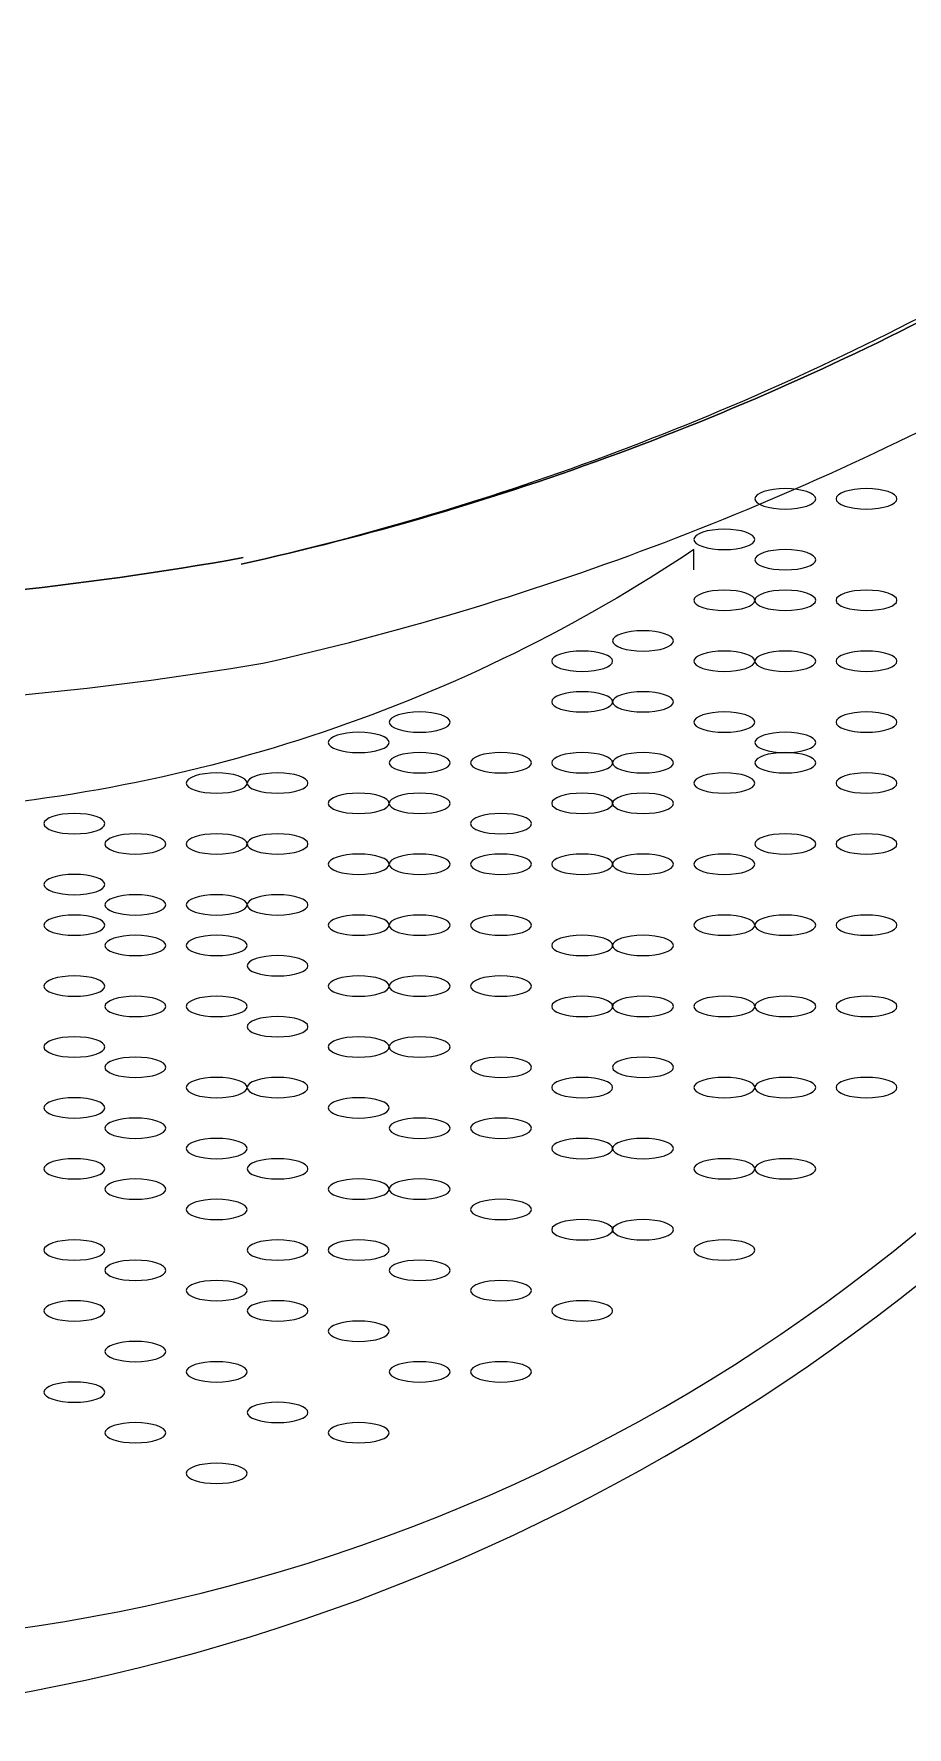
# Model space of a CAD drawing. Header units: metres. Extents: x 81 to 650, y -25 to 177.
# Drawn here: x 176.3086 to 176.4138, y 36.948 to 37.152 of the extents above; entities that cross this region are included whole.
import ezdxf

# ---------------------------------------------------------------- set-up
doc = ezdxf.new("R2010")
doc.units = ezdxf.units.M
doc.layers.add('AMOBLAMIENTO', color=253, linetype='Continuous')
doc.layers.add('PDF2_Geometría', color=7, linetype='Continuous', true_color=0x525252)

# ---------------------------------------------------------------- blocks, each defined once
blk = doc.blocks.new('Silla 1')
at = {"layer": 'PDF2_Geometría', "color": 8, "linetype": 'Continuous', "lineweight": 9}
for points in [[(-645.73618, -3780.68668, 0.069043), (-645.64761, -3780.65389, -0.069043), (-645.73618, -3780.68668, 0.069043), (-645.64782, -3780.65345, 0.230204), (-645.62171, -3780.62093)], [(-645.79547, -3780.70432, 0.037024), (-645.73356, -3780.69862, 0.069043), (-645.64208, -3780.66426, 0.230532), (-645.60965, -3780.62302)], [(-645.68166, -3780.68737), (-645.68166, -3780.68493, -0.133327), (-645.77513, -3780.71643)], [(-646.0006, -3780.73325, 0.253801), (-645.81159, -3780.81624, 0.253801), (-645.62195, -3780.73325)], [(-646.00275, -3780.7366, 0.227858), (-645.80981, -3780.82676, 0.227858), (-645.61736, -3780.7366)]]:
    blk.add_lwpolyline(points, format="xyb", dxfattribs=at)
blk.add_lwpolyline([(-645.79582, -3780.69209, 0.037024), (-645.73592, -3780.6859, -0.037024)], format="xyb", close=True, dxfattribs=at)
for points in [[(-645.67065, -3780.67759), (-645.67268, -3780.67759), (-645.67432, -3780.67814), (-645.67432, -3780.67881)], [(-645.66699, -3780.67881), (-645.66699, -3780.67814), (-645.66863, -3780.67759), (-645.67065, -3780.67759)], [(-645.66087, -3780.67759), (-645.6629, -3780.67759), (-645.66454, -3780.67814), (-645.66454, -3780.67881)], [(-645.6572, -3780.67881), (-645.6572, -3780.67814), (-645.65885, -3780.67759), (-645.66087, -3780.67759)], [(-645.67432, -3780.67881), (-645.67432, -3780.67949), (-645.67268, -3780.68004), (-645.67065, -3780.68004)], [(-645.67065, -3780.68004), (-645.66863, -3780.68004), (-645.66699, -3780.67949), (-645.66699, -3780.67881)], [(-645.66454, -3780.67881), (-645.66454, -3780.67949), (-645.6629, -3780.68004), (-645.66087, -3780.68004)], [(-645.66087, -3780.68004), (-645.65885, -3780.68004), (-645.6572, -3780.67949), (-645.6572, -3780.67881)], [(-645.67799, -3780.68248), (-645.68002, -3780.68248), (-645.68166, -3780.68303), (-645.68166, -3780.6837)], [(-645.67432, -3780.6837), (-645.67432, -3780.68303), (-645.67597, -3780.68248), (-645.67799, -3780.68248)], [(-645.68166, -3780.6837), (-645.68166, -3780.68438), (-645.68002, -3780.68493), (-645.67799, -3780.68493)], [(-645.67799, -3780.68493), (-645.67597, -3780.68493), (-645.67432, -3780.68438), (-645.67432, -3780.6837)], [(-645.67065, -3780.68493), (-645.67268, -3780.68493), (-645.67432, -3780.68547), (-645.67432, -3780.68615)], [(-645.67432, -3780.68615), (-645.67432, -3780.68683), (-645.67268, -3780.68737), (-645.67065, -3780.68737)], [(-645.66699, -3780.68615), (-645.66699, -3780.68547), (-645.66863, -3780.68493), (-645.67065, -3780.68493)], [(-645.67065, -3780.68737), (-645.66863, -3780.68737), (-645.66699, -3780.68683), (-645.66699, -3780.68615)], [(-645.67799, -3780.68982), (-645.68002, -3780.68982), (-645.68166, -3780.69037), (-645.68166, -3780.69104)], [(-645.67432, -3780.69104), (-645.67432, -3780.69037), (-645.67597, -3780.68982), (-645.67799, -3780.68982)], [(-645.67065, -3780.68982), (-645.67268, -3780.68982), (-645.67432, -3780.69037), (-645.67432, -3780.69104)], [(-645.66699, -3780.69104), (-645.66699, -3780.69037), (-645.66863, -3780.68982), (-645.67065, -3780.68982)], [(-645.66087, -3780.68982), (-645.6629, -3780.68982), (-645.66454, -3780.69037), (-645.66454, -3780.69104)], [(-645.6572, -3780.69104), (-645.6572, -3780.69037), (-645.65885, -3780.68982), (-645.66087, -3780.68982)], [(-645.68166, -3780.69104), (-645.68166, -3780.69172), (-645.68002, -3780.69226), (-645.67799, -3780.69226)], [(-645.67799, -3780.69226), (-645.67597, -3780.69226), (-645.67432, -3780.69172), (-645.67432, -3780.69104)], [(-645.67432, -3780.69104), (-645.67432, -3780.69172), (-645.67268, -3780.69226), (-645.67065, -3780.69226)], [(-645.67065, -3780.69226), (-645.66863, -3780.69226), (-645.66699, -3780.69172), (-645.66699, -3780.69104)], [(-645.66454, -3780.69104), (-645.66454, -3780.69172), (-645.6629, -3780.69226), (-645.66087, -3780.69226)], [(-645.66087, -3780.69226), (-645.65885, -3780.69226), (-645.6572, -3780.69172), (-645.6572, -3780.69104)], [(-645.68777, -3780.69471), (-645.6898, -3780.69471), (-645.69144, -3780.69526), (-645.69144, -3780.69593)], [(-645.68411, -3780.69593), (-645.68411, -3780.69526), (-645.68575, -3780.69471), (-645.68777, -3780.69471)], [(-645.69144, -3780.69593), (-645.69144, -3780.69661), (-645.6898, -3780.69716), (-645.68777, -3780.69716)], [(-645.68777, -3780.69716), (-645.68575, -3780.69716), (-645.68411, -3780.69661), (-645.68411, -3780.69593)], [(-645.69511, -3780.69716), (-645.69714, -3780.69716), (-645.69878, -3780.6977), (-645.69878, -3780.69838)], [(-645.69878, -3780.69838), (-645.69878, -3780.69905), (-645.69714, -3780.6996), (-645.69511, -3780.6996)], [(-645.69144, -3780.69838), (-645.69144, -3780.6977), (-645.69308, -3780.69716), (-645.69511, -3780.69716)], [(-645.69511, -3780.6996), (-645.69308, -3780.6996), (-645.69144, -3780.69905), (-645.69144, -3780.69838)], [(-645.67799, -3780.69716), (-645.68002, -3780.69716), (-645.68166, -3780.6977), (-645.68166, -3780.69838)], [(-645.68166, -3780.69838), (-645.68166, -3780.69905), (-645.68002, -3780.6996), (-645.67799, -3780.6996)], [(-645.67432, -3780.69838), (-645.67432, -3780.6977), (-645.67597, -3780.69716), (-645.67799, -3780.69716)], [(-645.67799, -3780.6996), (-645.67597, -3780.6996), (-645.67432, -3780.69905), (-645.67432, -3780.69838)], [(-645.67065, -3780.69716), (-645.67268, -3780.69716), (-645.67432, -3780.6977), (-645.67432, -3780.69838)], [(-645.67432, -3780.69838), (-645.67432, -3780.69905), (-645.67268, -3780.6996), (-645.67065, -3780.6996)], [(-645.66699, -3780.69838), (-645.66699, -3780.6977), (-645.66863, -3780.69716), (-645.67065, -3780.69716)], [(-645.67065, -3780.6996), (-645.66863, -3780.6996), (-645.66699, -3780.69905), (-645.66699, -3780.69838)], [(-645.66087, -3780.69716), (-645.6629, -3780.69716), (-645.66454, -3780.6977), (-645.66454, -3780.69838)], [(-645.66454, -3780.69838), (-645.66454, -3780.69905), (-645.6629, -3780.6996), (-645.66087, -3780.6996)], [(-645.6572, -3780.69838), (-645.6572, -3780.6977), (-645.65885, -3780.69716), (-645.66087, -3780.69716)], [(-645.66087, -3780.6996), (-645.65885, -3780.6996), (-645.6572, -3780.69905), (-645.6572, -3780.69838)], [(-645.69511, -3780.70205), (-645.69714, -3780.70205), (-645.69878, -3780.70259), (-645.69878, -3780.70327)], [(-645.69144, -3780.70327), (-645.69144, -3780.70259), (-645.69308, -3780.70205), (-645.69511, -3780.70205)], [(-645.68777, -3780.70205), (-645.6898, -3780.70205), (-645.69144, -3780.70259), (-645.69144, -3780.70327)], [(-645.68411, -3780.70327), (-645.68411, -3780.70259), (-645.68575, -3780.70205), (-645.68777, -3780.70205)], [(-645.71468, -3780.70449), (-645.7167, -3780.70449), (-645.71834, -3780.70504), (-645.71834, -3780.70571)], [(-645.71101, -3780.70571), (-645.71101, -3780.70504), (-645.71265, -3780.70449), (-645.71468, -3780.70449)], [(-645.69878, -3780.70327), (-645.69878, -3780.70394), (-645.69714, -3780.70449), (-645.69511, -3780.70449)], [(-645.69511, -3780.70449), (-645.69308, -3780.70449), (-645.69144, -3780.70394), (-645.69144, -3780.70327)], [(-645.69144, -3780.70327), (-645.69144, -3780.70394), (-645.6898, -3780.70449), (-645.68777, -3780.70449)], [(-645.68777, -3780.70449), (-645.68575, -3780.70449), (-645.68411, -3780.70394), (-645.68411, -3780.70327)], [(-645.67799, -3780.70449), (-645.68002, -3780.70449), (-645.68166, -3780.70504), (-645.68166, -3780.70571)], [(-645.67432, -3780.70571), (-645.67432, -3780.70504), (-645.67597, -3780.70449), (-645.67799, -3780.70449)], [(-645.66087, -3780.70449), (-645.6629, -3780.70449), (-645.66454, -3780.70504), (-645.66454, -3780.70571)], [(-645.6572, -3780.70571), (-645.6572, -3780.70504), (-645.65885, -3780.70449), (-645.66087, -3780.70449)], [(-645.72201, -3780.70694), (-645.72404, -3780.70694), (-645.72568, -3780.70749), (-645.72568, -3780.70816)], [(-645.71834, -3780.70816), (-645.71834, -3780.70749), (-645.71999, -3780.70694), (-645.72201, -3780.70694)], [(-645.71834, -3780.70571), (-645.71834, -3780.70639), (-645.7167, -3780.70694), (-645.71468, -3780.70694)], [(-645.71468, -3780.70694), (-645.71265, -3780.70694), (-645.71101, -3780.70639), (-645.71101, -3780.70571)], [(-645.68166, -3780.70571), (-645.68166, -3780.70639), (-645.68002, -3780.70694), (-645.67799, -3780.70694)], [(-645.67799, -3780.70694), (-645.67597, -3780.70694), (-645.67432, -3780.70639), (-645.67432, -3780.70571)], [(-645.67065, -3780.70694), (-645.67268, -3780.70694), (-645.67432, -3780.70749), (-645.67432, -3780.70816)], [(-645.66699, -3780.70816), (-645.66699, -3780.70749), (-645.66863, -3780.70694), (-645.67065, -3780.70694)], [(-645.66454, -3780.70571), (-645.66454, -3780.70639), (-645.6629, -3780.70694), (-645.66087, -3780.70694)], [(-645.66087, -3780.70694), (-645.65885, -3780.70694), (-645.6572, -3780.70639), (-645.6572, -3780.70571)], [(-645.72568, -3780.70816), (-645.72568, -3780.70884), (-645.72404, -3780.70938), (-645.72201, -3780.70938)], [(-645.72201, -3780.70938), (-645.71999, -3780.70938), (-645.71834, -3780.70884), (-645.71834, -3780.70816)], [(-645.67432, -3780.70816), (-645.67432, -3780.70884), (-645.67268, -3780.70938), (-645.67065, -3780.70938)], [(-645.67065, -3780.70938), (-645.66863, -3780.70938), (-645.66699, -3780.70884), (-645.66699, -3780.70816)], [(-645.71468, -3780.70938), (-645.7167, -3780.70938), (-645.71834, -3780.70993), (-645.71834, -3780.71061)], [(-645.71834, -3780.71061), (-645.71834, -3780.71128), (-645.7167, -3780.71183), (-645.71468, -3780.71183)], [(-645.71101, -3780.71061), (-645.71101, -3780.70993), (-645.71265, -3780.70938), (-645.71468, -3780.70938)], [(-645.71468, -3780.71183), (-645.71265, -3780.71183), (-645.71101, -3780.71128), (-645.71101, -3780.71061)], [(-645.70489, -3780.70938), (-645.70692, -3780.70938), (-645.70856, -3780.70993), (-645.70856, -3780.71061)], [(-645.70856, -3780.71061), (-645.70856, -3780.71128), (-645.70692, -3780.71183), (-645.70489, -3780.71183)], [(-645.70122, -3780.71061), (-645.70122, -3780.70993), (-645.70287, -3780.70938), (-645.70489, -3780.70938)], [(-645.70489, -3780.71183), (-645.70287, -3780.71183), (-645.70122, -3780.71128), (-645.70122, -3780.71061)], [(-645.69511, -3780.70938), (-645.69714, -3780.70938), (-645.69878, -3780.70993), (-645.69878, -3780.71061)], [(-645.69878, -3780.71061), (-645.69878, -3780.71128), (-645.69714, -3780.71183), (-645.69511, -3780.71183)], [(-645.69144, -3780.71061), (-645.69144, -3780.70993), (-645.69308, -3780.70938), (-645.69511, -3780.70938)], [(-645.69511, -3780.71183), (-645.69308, -3780.71183), (-645.69144, -3780.71128), (-645.69144, -3780.71061)], [(-645.68777, -3780.70938), (-645.6898, -3780.70938), (-645.69144, -3780.70993), (-645.69144, -3780.71061)], [(-645.69144, -3780.71061), (-645.69144, -3780.71128), (-645.6898, -3780.71183), (-645.68777, -3780.71183)], [(-645.68411, -3780.71061), (-645.68411, -3780.70993), (-645.68575, -3780.70938), (-645.68777, -3780.70938)], [(-645.68777, -3780.71183), (-645.68575, -3780.71183), (-645.68411, -3780.71128), (-645.68411, -3780.71061)], [(-645.67065, -3780.70938), (-645.67268, -3780.70938), (-645.67432, -3780.70993), (-645.67432, -3780.71061)], [(-645.67432, -3780.71061), (-645.67432, -3780.71128), (-645.67268, -3780.71183), (-645.67065, -3780.71183)], [(-645.66699, -3780.71061), (-645.66699, -3780.70993), (-645.66863, -3780.70938), (-645.67065, -3780.70938)], [(-645.67065, -3780.71183), (-645.66863, -3780.71183), (-645.66699, -3780.71128), (-645.66699, -3780.71061)], [(-645.73913, -3780.71183), (-645.74116, -3780.71183), (-645.7428, -3780.71238), (-645.7428, -3780.71305)], [(-645.7428, -3780.71305), (-645.7428, -3780.71373), (-645.74116, -3780.71427), (-645.73913, -3780.71427)], [(-645.73546, -3780.71305), (-645.73546, -3780.71238), (-645.73711, -3780.71183), (-645.73913, -3780.71183)], [(-645.73913, -3780.71427), (-645.73711, -3780.71427), (-645.73546, -3780.71373), (-645.73546, -3780.71305)], [(-645.73179, -3780.71183), (-645.73382, -3780.71183), (-645.73546, -3780.71238), (-645.73546, -3780.71305)], [(-645.73546, -3780.71305), (-645.73546, -3780.71373), (-645.73382, -3780.71427), (-645.73179, -3780.71427)], [(-645.72813, -3780.71305), (-645.72813, -3780.71238), (-645.72977, -3780.71183), (-645.73179, -3780.71183)], [(-645.73179, -3780.71427), (-645.72977, -3780.71427), (-645.72813, -3780.71373), (-645.72813, -3780.71305)], [(-645.67799, -3780.71183), (-645.68002, -3780.71183), (-645.68166, -3780.71238), (-645.68166, -3780.71305)], [(-645.68166, -3780.71305), (-645.68166, -3780.71373), (-645.68002, -3780.71427), (-645.67799, -3780.71427)], [(-645.67432, -3780.71305), (-645.67432, -3780.71238), (-645.67597, -3780.71183), (-645.67799, -3780.71183)], [(-645.67799, -3780.71427), (-645.67597, -3780.71427), (-645.67432, -3780.71373), (-645.67432, -3780.71305)], [(-645.66087, -3780.71183), (-645.6629, -3780.71183), (-645.66454, -3780.71238), (-645.66454, -3780.71305)], [(-645.66454, -3780.71305), (-645.66454, -3780.71373), (-645.6629, -3780.71427), (-645.66087, -3780.71427)], [(-645.6572, -3780.71305), (-645.6572, -3780.71238), (-645.65885, -3780.71183), (-645.66087, -3780.71183)], [(-645.66087, -3780.71427), (-645.65885, -3780.71427), (-645.6572, -3780.71373), (-645.6572, -3780.71305)], [(-645.72201, -3780.71427), (-645.72404, -3780.71427), (-645.72568, -3780.71482), (-645.72568, -3780.7155)], [(-645.71834, -3780.7155), (-645.71834, -3780.71482), (-645.71999, -3780.71427), (-645.72201, -3780.71427)], [(-645.71468, -3780.71427), (-645.7167, -3780.71427), (-645.71834, -3780.71482), (-645.71834, -3780.7155)], [(-645.71101, -3780.7155), (-645.71101, -3780.71482), (-645.71265, -3780.71427), (-645.71468, -3780.71427)], [(-645.69511, -3780.71427), (-645.69714, -3780.71427), (-645.69878, -3780.71482), (-645.69878, -3780.7155)], [(-645.69144, -3780.7155), (-645.69144, -3780.71482), (-645.69308, -3780.71427), (-645.69511, -3780.71427)], [(-645.68777, -3780.71427), (-645.6898, -3780.71427), (-645.69144, -3780.71482), (-645.69144, -3780.7155)], [(-645.68411, -3780.7155), (-645.68411, -3780.71482), (-645.68575, -3780.71427), (-645.68777, -3780.71427)], [(-645.75625, -3780.71672), (-645.75828, -3780.71672), (-645.75992, -3780.71727), (-645.75992, -3780.71794)], [(-645.75258, -3780.71794), (-645.75258, -3780.71727), (-645.75422, -3780.71672), (-645.75625, -3780.71672)], [(-645.72568, -3780.7155), (-645.72568, -3780.71617), (-645.72404, -3780.71672), (-645.72201, -3780.71672)], [(-645.72201, -3780.71672), (-645.71999, -3780.71672), (-645.71834, -3780.71617), (-645.71834, -3780.7155)], [(-645.71834, -3780.7155), (-645.71834, -3780.71617), (-645.7167, -3780.71672), (-645.71468, -3780.71672)], [(-645.71468, -3780.71672), (-645.71265, -3780.71672), (-645.71101, -3780.71617), (-645.71101, -3780.7155)], [(-645.70489, -3780.71672), (-645.70692, -3780.71672), (-645.70856, -3780.71727), (-645.70856, -3780.71794)], [(-645.70122, -3780.71794), (-645.70122, -3780.71727), (-645.70287, -3780.71672), (-645.70489, -3780.71672)], [(-645.69878, -3780.7155), (-645.69878, -3780.71617), (-645.69714, -3780.71672), (-645.69511, -3780.71672)], [(-645.69511, -3780.71672), (-645.69308, -3780.71672), (-645.69144, -3780.71617), (-645.69144, -3780.7155)], [(-645.69144, -3780.7155), (-645.69144, -3780.71617), (-645.6898, -3780.71672), (-645.68777, -3780.71672)], [(-645.68777, -3780.71672), (-645.68575, -3780.71672), (-645.68411, -3780.71617), (-645.68411, -3780.7155)], [(-645.75992, -3780.71794), (-645.75992, -3780.71862), (-645.75828, -3780.71917), (-645.75625, -3780.71917)], [(-645.75625, -3780.71917), (-645.75422, -3780.71917), (-645.75258, -3780.71862), (-645.75258, -3780.71794)], [(-645.74891, -3780.71917), (-645.75094, -3780.71917), (-645.75258, -3780.71971), (-645.75258, -3780.72039)], [(-645.74525, -3780.72039), (-645.74525, -3780.71971), (-645.74689, -3780.71917), (-645.74891, -3780.71917)], [(-645.73913, -3780.71917), (-645.74116, -3780.71917), (-645.7428, -3780.71971), (-645.7428, -3780.72039)], [(-645.73546, -3780.72039), (-645.73546, -3780.71971), (-645.73711, -3780.71917), (-645.73913, -3780.71917)], [(-645.73179, -3780.71917), (-645.73382, -3780.71917), (-645.73546, -3780.71971), (-645.73546, -3780.72039)], [(-645.72813, -3780.72039), (-645.72813, -3780.71971), (-645.72977, -3780.71917), (-645.73179, -3780.71917)], [(-645.70856, -3780.71794), (-645.70856, -3780.71862), (-645.70692, -3780.71917), (-645.70489, -3780.71917)], [(-645.70489, -3780.71917), (-645.70287, -3780.71917), (-645.70122, -3780.71862), (-645.70122, -3780.71794)], [(-645.67065, -3780.71917), (-645.67268, -3780.71917), (-645.67432, -3780.71971), (-645.67432, -3780.72039)], [(-645.66699, -3780.72039), (-645.66699, -3780.71971), (-645.66863, -3780.71917), (-645.67065, -3780.71917)], [(-645.66087, -3780.71917), (-645.6629, -3780.71917), (-645.66454, -3780.71971), (-645.66454, -3780.72039)], [(-645.6572, -3780.72039), (-645.6572, -3780.71971), (-645.65885, -3780.71917), (-645.66087, -3780.71917)], [(-645.75258, -3780.72039), (-645.75258, -3780.72106), (-645.75094, -3780.72161), (-645.74891, -3780.72161)], [(-645.74891, -3780.72161), (-645.74689, -3780.72161), (-645.74525, -3780.72106), (-645.74525, -3780.72039)], [(-645.7428, -3780.72039), (-645.7428, -3780.72106), (-645.74116, -3780.72161), (-645.73913, -3780.72161)], [(-645.73913, -3780.72161), (-645.73711, -3780.72161), (-645.73546, -3780.72106), (-645.73546, -3780.72039)], [(-645.73546, -3780.72039), (-645.73546, -3780.72106), (-645.73382, -3780.72161), (-645.73179, -3780.72161)], [(-645.73179, -3780.72161), (-645.72977, -3780.72161), (-645.72813, -3780.72106), (-645.72813, -3780.72039)], [(-645.67432, -3780.72039), (-645.67432, -3780.72106), (-645.67268, -3780.72161), (-645.67065, -3780.72161)], [(-645.67065, -3780.72161), (-645.66863, -3780.72161), (-645.66699, -3780.72106), (-645.66699, -3780.72039)], [(-645.66454, -3780.72039), (-645.66454, -3780.72106), (-645.6629, -3780.72161), (-645.66087, -3780.72161)], [(-645.66087, -3780.72161), (-645.65885, -3780.72161), (-645.6572, -3780.72106), (-645.6572, -3780.72039)], [(-645.72201, -3780.72161), (-645.72404, -3780.72161), (-645.72568, -3780.72216), (-645.72568, -3780.72283)], [(-645.72568, -3780.72283), (-645.72568, -3780.72351), (-645.72404, -3780.72406), (-645.72201, -3780.72406)], [(-645.71834, -3780.72283), (-645.71834, -3780.72216), (-645.71999, -3780.72161), (-645.72201, -3780.72161)], [(-645.72201, -3780.72406), (-645.71999, -3780.72406), (-645.71834, -3780.72351), (-645.71834, -3780.72283)], [(-645.71468, -3780.72161), (-645.7167, -3780.72161), (-645.71834, -3780.72216), (-645.71834, -3780.72283)], [(-645.71834, -3780.72283), (-645.71834, -3780.72351), (-645.7167, -3780.72406), (-645.71468, -3780.72406)], [(-645.71101, -3780.72283), (-645.71101, -3780.72216), (-645.71265, -3780.72161), (-645.71468, -3780.72161)], [(-645.71468, -3780.72406), (-645.71265, -3780.72406), (-645.71101, -3780.72351), (-645.71101, -3780.72283)], [(-645.70489, -3780.72161), (-645.70692, -3780.72161), (-645.70856, -3780.72216), (-645.70856, -3780.72283)], [(-645.70856, -3780.72283), (-645.70856, -3780.72351), (-645.70692, -3780.72406), (-645.70489, -3780.72406)], [(-645.70122, -3780.72283), (-645.70122, -3780.72216), (-645.70287, -3780.72161), (-645.70489, -3780.72161)], [(-645.70489, -3780.72406), (-645.70287, -3780.72406), (-645.70122, -3780.72351), (-645.70122, -3780.72283)], [(-645.69511, -3780.72161), (-645.69714, -3780.72161), (-645.69878, -3780.72216), (-645.69878, -3780.72283)], [(-645.69878, -3780.72283), (-645.69878, -3780.72351), (-645.69714, -3780.72406), (-645.69511, -3780.72406)], [(-645.69144, -3780.72283), (-645.69144, -3780.72216), (-645.69308, -3780.72161), (-645.69511, -3780.72161)], [(-645.69511, -3780.72406), (-645.69308, -3780.72406), (-645.69144, -3780.72351), (-645.69144, -3780.72283)], [(-645.68777, -3780.72161), (-645.6898, -3780.72161), (-645.69144, -3780.72216), (-645.69144, -3780.72283)], [(-645.69144, -3780.72283), (-645.69144, -3780.72351), (-645.6898, -3780.72406), (-645.68777, -3780.72406)], [(-645.68411, -3780.72283), (-645.68411, -3780.72216), (-645.68575, -3780.72161), (-645.68777, -3780.72161)], [(-645.68777, -3780.72406), (-645.68575, -3780.72406), (-645.68411, -3780.72351), (-645.68411, -3780.72283)], [(-645.67799, -3780.72161), (-645.68002, -3780.72161), (-645.68166, -3780.72216), (-645.68166, -3780.72283)], [(-645.68166, -3780.72283), (-645.68166, -3780.72351), (-645.68002, -3780.72406), (-645.67799, -3780.72406)], [(-645.67432, -3780.72283), (-645.67432, -3780.72216), (-645.67597, -3780.72161), (-645.67799, -3780.72161)], [(-645.67799, -3780.72406), (-645.67597, -3780.72406), (-645.67432, -3780.72351), (-645.67432, -3780.72283)], [(-645.75625, -3780.72406), (-645.75828, -3780.72406), (-645.75992, -3780.7246), (-645.75992, -3780.72528)], [(-645.75992, -3780.72528), (-645.75992, -3780.72595), (-645.75828, -3780.7265), (-645.75625, -3780.7265)], [(-645.75258, -3780.72528), (-645.75258, -3780.7246), (-645.75422, -3780.72406), (-645.75625, -3780.72406)], [(-645.75625, -3780.7265), (-645.75422, -3780.7265), (-645.75258, -3780.72595), (-645.75258, -3780.72528)], [(-645.74891, -3780.7265), (-645.75094, -3780.7265), (-645.75258, -3780.72705), (-645.75258, -3780.72773)], [(-645.74525, -3780.72773), (-645.74525, -3780.72705), (-645.74689, -3780.7265), (-645.74891, -3780.7265)], [(-645.73913, -3780.7265), (-645.74116, -3780.7265), (-645.7428, -3780.72705), (-645.7428, -3780.72773)], [(-645.73546, -3780.72773), (-645.73546, -3780.72705), (-645.73711, -3780.7265), (-645.73913, -3780.7265)], [(-645.73179, -3780.7265), (-645.73382, -3780.7265), (-645.73546, -3780.72705), (-645.73546, -3780.72773)], [(-645.72813, -3780.72773), (-645.72813, -3780.72705), (-645.72977, -3780.7265), (-645.73179, -3780.7265)], [(-645.75625, -3780.72895), (-645.75828, -3780.72895), (-645.75992, -3780.7295), (-645.75992, -3780.73017)], [(-645.75258, -3780.73017), (-645.75258, -3780.7295), (-645.75422, -3780.72895), (-645.75625, -3780.72895)], [(-645.75258, -3780.72773), (-645.75258, -3780.7284), (-645.75094, -3780.72895), (-645.74891, -3780.72895)], [(-645.74891, -3780.72895), (-645.74689, -3780.72895), (-645.74525, -3780.7284), (-645.74525, -3780.72773)], [(-645.7428, -3780.72773), (-645.7428, -3780.7284), (-645.74116, -3780.72895), (-645.73913, -3780.72895)], [(-645.73913, -3780.72895), (-645.73711, -3780.72895), (-645.73546, -3780.7284), (-645.73546, -3780.72773)], [(-645.73546, -3780.72773), (-645.73546, -3780.7284), (-645.73382, -3780.72895), (-645.73179, -3780.72895)], [(-645.73179, -3780.72895), (-645.72977, -3780.72895), (-645.72813, -3780.7284), (-645.72813, -3780.72773)], [(-645.72201, -3780.72895), (-645.72404, -3780.72895), (-645.72568, -3780.7295), (-645.72568, -3780.73017)], [(-645.71834, -3780.73017), (-645.71834, -3780.7295), (-645.71999, -3780.72895), (-645.72201, -3780.72895)], [(-645.71468, -3780.72895), (-645.7167, -3780.72895), (-645.71834, -3780.7295), (-645.71834, -3780.73017)], [(-645.71101, -3780.73017), (-645.71101, -3780.7295), (-645.71265, -3780.72895), (-645.71468, -3780.72895)], [(-645.70489, -3780.72895), (-645.70692, -3780.72895), (-645.70856, -3780.7295), (-645.70856, -3780.73017)], [(-645.70122, -3780.73017), (-645.70122, -3780.7295), (-645.70287, -3780.72895), (-645.70489, -3780.72895)], [(-645.67799, -3780.72895), (-645.68002, -3780.72895), (-645.68166, -3780.7295), (-645.68166, -3780.73017)], [(-645.67432, -3780.73017), (-645.67432, -3780.7295), (-645.67597, -3780.72895), (-645.67799, -3780.72895)], [(-645.67065, -3780.72895), (-645.67268, -3780.72895), (-645.67432, -3780.7295), (-645.67432, -3780.73017)], [(-645.66699, -3780.73017), (-645.66699, -3780.7295), (-645.66863, -3780.72895), (-645.67065, -3780.72895)], [(-645.66087, -3780.72895), (-645.6629, -3780.72895), (-645.66454, -3780.7295), (-645.66454, -3780.73017)], [(-645.6572, -3780.73017), (-645.6572, -3780.7295), (-645.65885, -3780.72895), (-645.66087, -3780.72895)], [(-645.75992, -3780.73017), (-645.75992, -3780.73085), (-645.75828, -3780.73139), (-645.75625, -3780.73139)], [(-645.75625, -3780.73139), (-645.75422, -3780.73139), (-645.75258, -3780.73085), (-645.75258, -3780.73017)], [(-645.74891, -3780.73139), (-645.75094, -3780.73139), (-645.75258, -3780.73194), (-645.75258, -3780.73262)], [(-645.74525, -3780.73262), (-645.74525, -3780.73194), (-645.74689, -3780.73139), (-645.74891, -3780.73139)], [(-645.73913, -3780.73139), (-645.74116, -3780.73139), (-645.7428, -3780.73194), (-645.7428, -3780.73262)], [(-645.73546, -3780.73262), (-645.73546, -3780.73194), (-645.73711, -3780.73139), (-645.73913, -3780.73139)], [(-645.72568, -3780.73017), (-645.72568, -3780.73085), (-645.72404, -3780.73139), (-645.72201, -3780.73139)], [(-645.72201, -3780.73139), (-645.71999, -3780.73139), (-645.71834, -3780.73085), (-645.71834, -3780.73017)], [(-645.71834, -3780.73017), (-645.71834, -3780.73085), (-645.7167, -3780.73139), (-645.71468, -3780.73139)], [(-645.71468, -3780.73139), (-645.71265, -3780.73139), (-645.71101, -3780.73085), (-645.71101, -3780.73017)], [(-645.70856, -3780.73017), (-645.70856, -3780.73085), (-645.70692, -3780.73139), (-645.70489, -3780.73139)], [(-645.70489, -3780.73139), (-645.70287, -3780.73139), (-645.70122, -3780.73085), (-645.70122, -3780.73017)], [(-645.69511, -3780.73139), (-645.69714, -3780.73139), (-645.69878, -3780.73194), (-645.69878, -3780.73262)], [(-645.69144, -3780.73262), (-645.69144, -3780.73194), (-645.69308, -3780.73139), (-645.69511, -3780.73139)], [(-645.68777, -3780.73139), (-645.6898, -3780.73139), (-645.69144, -3780.73194), (-645.69144, -3780.73262)], [(-645.68411, -3780.73262), (-645.68411, -3780.73194), (-645.68575, -3780.73139), (-645.68777, -3780.73139)], [(-645.68166, -3780.73017), (-645.68166, -3780.73085), (-645.68002, -3780.73139), (-645.67799, -3780.73139)], [(-645.67799, -3780.73139), (-645.67597, -3780.73139), (-645.67432, -3780.73085), (-645.67432, -3780.73017)], [(-645.67432, -3780.73017), (-645.67432, -3780.73085), (-645.67268, -3780.73139), (-645.67065, -3780.73139)], [(-645.67065, -3780.73139), (-645.66863, -3780.73139), (-645.66699, -3780.73085), (-645.66699, -3780.73017)], [(-645.66454, -3780.73017), (-645.66454, -3780.73085), (-645.6629, -3780.73139), (-645.66087, -3780.73139)], [(-645.66087, -3780.73139), (-645.65885, -3780.73139), (-645.6572, -3780.73085), (-645.6572, -3780.73017)], [(-645.75258, -3780.73262), (-645.75258, -3780.73329), (-645.75094, -3780.73384), (-645.74891, -3780.73384)], [(-645.74891, -3780.73384), (-645.74689, -3780.73384), (-645.74525, -3780.73329), (-645.74525, -3780.73262)], [(-645.7428, -3780.73262), (-645.7428, -3780.73329), (-645.74116, -3780.73384), (-645.73913, -3780.73384)], [(-645.73913, -3780.73384), (-645.73711, -3780.73384), (-645.73546, -3780.73329), (-645.73546, -3780.73262)], [(-645.69878, -3780.73262), (-645.69878, -3780.73329), (-645.69714, -3780.73384), (-645.69511, -3780.73384)], [(-645.69511, -3780.73384), (-645.69308, -3780.73384), (-645.69144, -3780.73329), (-645.69144, -3780.73262)], [(-645.69144, -3780.73262), (-645.69144, -3780.73329), (-645.6898, -3780.73384), (-645.68777, -3780.73384)], [(-645.68777, -3780.73384), (-645.68575, -3780.73384), (-645.68411, -3780.73329), (-645.68411, -3780.73262)], [(-645.73179, -3780.73384), (-645.73382, -3780.73384), (-645.73546, -3780.73439), (-645.73546, -3780.73506)], [(-645.73546, -3780.73506), (-645.73546, -3780.73574), (-645.73382, -3780.73628), (-645.73179, -3780.73628)], [(-645.72813, -3780.73506), (-645.72813, -3780.73439), (-645.72977, -3780.73384), (-645.73179, -3780.73384)], [(-645.73179, -3780.73628), (-645.72977, -3780.73628), (-645.72813, -3780.73574), (-645.72813, -3780.73506)], [(-645.75625, -3780.73628), (-645.75828, -3780.73628), (-645.75992, -3780.73683), (-645.75992, -3780.73751)], [(-645.75992, -3780.73751), (-645.75992, -3780.73818), (-645.75828, -3780.73873), (-645.75625, -3780.73873)], [(-645.75258, -3780.73751), (-645.75258, -3780.73683), (-645.75422, -3780.73628), (-645.75625, -3780.73628)], [(-645.75625, -3780.73873), (-645.75422, -3780.73873), (-645.75258, -3780.73818), (-645.75258, -3780.73751)], [(-645.72201, -3780.73628), (-645.72404, -3780.73628), (-645.72568, -3780.73683), (-645.72568, -3780.73751)], [(-645.72568, -3780.73751), (-645.72568, -3780.73818), (-645.72404, -3780.73873), (-645.72201, -3780.73873)], [(-645.71834, -3780.73751), (-645.71834, -3780.73683), (-645.71999, -3780.73628), (-645.72201, -3780.73628)], [(-645.72201, -3780.73873), (-645.71999, -3780.73873), (-645.71834, -3780.73818), (-645.71834, -3780.73751)], [(-645.71468, -3780.73628), (-645.7167, -3780.73628), (-645.71834, -3780.73683), (-645.71834, -3780.73751)], [(-645.71834, -3780.73751), (-645.71834, -3780.73818), (-645.7167, -3780.73873), (-645.71468, -3780.73873)], [(-645.71101, -3780.73751), (-645.71101, -3780.73683), (-645.71265, -3780.73628), (-645.71468, -3780.73628)], [(-645.71468, -3780.73873), (-645.71265, -3780.73873), (-645.71101, -3780.73818), (-645.71101, -3780.73751)], [(-645.70489, -3780.73628), (-645.70692, -3780.73628), (-645.70856, -3780.73683), (-645.70856, -3780.73751)], [(-645.70856, -3780.73751), (-645.70856, -3780.73818), (-645.70692, -3780.73873), (-645.70489, -3780.73873)], [(-645.70122, -3780.73751), (-645.70122, -3780.73683), (-645.70287, -3780.73628), (-645.70489, -3780.73628)], [(-645.70489, -3780.73873), (-645.70287, -3780.73873), (-645.70122, -3780.73818), (-645.70122, -3780.73751)], [(-645.74891, -3780.73873), (-645.75094, -3780.73873), (-645.75258, -3780.73928), (-645.75258, -3780.73995)], [(-645.74525, -3780.73995), (-645.74525, -3780.73928), (-645.74689, -3780.73873), (-645.74891, -3780.73873)], [(-645.73913, -3780.73873), (-645.74116, -3780.73873), (-645.7428, -3780.73928), (-645.7428, -3780.73995)], [(-645.73546, -3780.73995), (-645.73546, -3780.73928), (-645.73711, -3780.73873), (-645.73913, -3780.73873)], [(-645.69511, -3780.73873), (-645.69714, -3780.73873), (-645.69878, -3780.73928), (-645.69878, -3780.73995)], [(-645.69144, -3780.73995), (-645.69144, -3780.73928), (-645.69308, -3780.73873), (-645.69511, -3780.73873)], [(-645.68777, -3780.73873), (-645.6898, -3780.73873), (-645.69144, -3780.73928), (-645.69144, -3780.73995)], [(-645.68411, -3780.73995), (-645.68411, -3780.73928), (-645.68575, -3780.73873), (-645.68777, -3780.73873)], [(-645.67799, -3780.73873), (-645.68002, -3780.73873), (-645.68166, -3780.73928), (-645.68166, -3780.73995)], [(-645.67432, -3780.73995), (-645.67432, -3780.73928), (-645.67597, -3780.73873), (-645.67799, -3780.73873)], [(-645.67065, -3780.73873), (-645.67268, -3780.73873), (-645.67432, -3780.73928), (-645.67432, -3780.73995)], [(-645.66699, -3780.73995), (-645.66699, -3780.73928), (-645.66863, -3780.73873), (-645.67065, -3780.73873)], [(-645.66087, -3780.73873), (-645.6629, -3780.73873), (-645.66454, -3780.73928), (-645.66454, -3780.73995)], [(-645.6572, -3780.73995), (-645.6572, -3780.73928), (-645.65885, -3780.73873), (-645.66087, -3780.73873)], [(-645.75258, -3780.73995), (-645.75258, -3780.74063), (-645.75094, -3780.74118), (-645.74891, -3780.74118)], [(-645.74891, -3780.74118), (-645.74689, -3780.74118), (-645.74525, -3780.74063), (-645.74525, -3780.73995)], [(-645.7428, -3780.73995), (-645.7428, -3780.74063), (-645.74116, -3780.74118), (-645.73913, -3780.74118)], [(-645.73913, -3780.74118), (-645.73711, -3780.74118), (-645.73546, -3780.74063), (-645.73546, -3780.73995)], [(-645.73179, -3780.74118), (-645.73382, -3780.74118), (-645.73546, -3780.74172), (-645.73546, -3780.7424)], [(-645.72813, -3780.7424), (-645.72813, -3780.74172), (-645.72977, -3780.74118), (-645.73179, -3780.74118)], [(-645.69878, -3780.73995), (-645.69878, -3780.74063), (-645.69714, -3780.74118), (-645.69511, -3780.74118)], [(-645.69511, -3780.74118), (-645.69308, -3780.74118), (-645.69144, -3780.74063), (-645.69144, -3780.73995)], [(-645.69144, -3780.73995), (-645.69144, -3780.74063), (-645.6898, -3780.74118), (-645.68777, -3780.74118)], [(-645.68777, -3780.74118), (-645.68575, -3780.74118), (-645.68411, -3780.74063), (-645.68411, -3780.73995)], [(-645.68166, -3780.73995), (-645.68166, -3780.74063), (-645.68002, -3780.74118), (-645.67799, -3780.74118)], [(-645.67799, -3780.74118), (-645.67597, -3780.74118), (-645.67432, -3780.74063), (-645.67432, -3780.73995)], [(-645.67432, -3780.73995), (-645.67432, -3780.74063), (-645.67268, -3780.74118), (-645.67065, -3780.74118)], [(-645.67065, -3780.74118), (-645.66863, -3780.74118), (-645.66699, -3780.74063), (-645.66699, -3780.73995)], [(-645.66454, -3780.73995), (-645.66454, -3780.74063), (-645.6629, -3780.74118), (-645.66087, -3780.74118)], [(-645.66087, -3780.74118), (-645.65885, -3780.74118), (-645.6572, -3780.74063), (-645.6572, -3780.73995)], [(-645.75625, -3780.74362), (-645.75828, -3780.74362), (-645.75992, -3780.74417), (-645.75992, -3780.74484)], [(-645.75258, -3780.74484), (-645.75258, -3780.74417), (-645.75422, -3780.74362), (-645.75625, -3780.74362)], [(-645.73546, -3780.7424), (-645.73546, -3780.74307), (-645.73382, -3780.74362), (-645.73179, -3780.74362)], [(-645.73179, -3780.74362), (-645.72977, -3780.74362), (-645.72813, -3780.74307), (-645.72813, -3780.7424)], [(-645.72201, -3780.74362), (-645.72404, -3780.74362), (-645.72568, -3780.74417), (-645.72568, -3780.74484)], [(-645.71834, -3780.74484), (-645.71834, -3780.74417), (-645.71999, -3780.74362), (-645.72201, -3780.74362)], [(-645.71468, -3780.74362), (-645.7167, -3780.74362), (-645.71834, -3780.74417), (-645.71834, -3780.74484)], [(-645.71101, -3780.74484), (-645.71101, -3780.74417), (-645.71265, -3780.74362), (-645.71468, -3780.74362)], [(-645.75992, -3780.74484), (-645.75992, -3780.74552), (-645.75828, -3780.74607), (-645.75625, -3780.74607)], [(-645.75625, -3780.74607), (-645.75422, -3780.74607), (-645.75258, -3780.74552), (-645.75258, -3780.74484)], [(-645.72568, -3780.74484), (-645.72568, -3780.74552), (-645.72404, -3780.74607), (-645.72201, -3780.74607)], [(-645.72201, -3780.74607), (-645.71999, -3780.74607), (-645.71834, -3780.74552), (-645.71834, -3780.74484)], [(-645.71834, -3780.74484), (-645.71834, -3780.74552), (-645.7167, -3780.74607), (-645.71468, -3780.74607)], [(-645.71468, -3780.74607), (-645.71265, -3780.74607), (-645.71101, -3780.74552), (-645.71101, -3780.74484)], [(-645.74891, -3780.74607), (-645.75094, -3780.74607), (-645.75258, -3780.74661), (-645.75258, -3780.74729)], [(-645.75258, -3780.74729), (-645.75258, -3780.74797), (-645.75094, -3780.74851), (-645.74891, -3780.74851)], [(-645.74525, -3780.74729), (-645.74525, -3780.74661), (-645.74689, -3780.74607), (-645.74891, -3780.74607)], [(-645.74891, -3780.74851), (-645.74689, -3780.74851), (-645.74525, -3780.74797), (-645.74525, -3780.74729)], [(-645.70489, -3780.74607), (-645.70692, -3780.74607), (-645.70856, -3780.74661), (-645.70856, -3780.74729)], [(-645.70856, -3780.74729), (-645.70856, -3780.74797), (-645.70692, -3780.74851), (-645.70489, -3780.74851)], [(-645.70122, -3780.74729), (-645.70122, -3780.74661), (-645.70287, -3780.74607), (-645.70489, -3780.74607)], [(-645.70489, -3780.74851), (-645.70287, -3780.74851), (-645.70122, -3780.74797), (-645.70122, -3780.74729)], [(-645.68777, -3780.74607), (-645.6898, -3780.74607), (-645.69144, -3780.74661), (-645.69144, -3780.74729)], [(-645.69144, -3780.74729), (-645.69144, -3780.74797), (-645.6898, -3780.74851), (-645.68777, -3780.74851)], [(-645.68411, -3780.74729), (-645.68411, -3780.74661), (-645.68575, -3780.74607), (-645.68777, -3780.74607)], [(-645.68777, -3780.74851), (-645.68575, -3780.74851), (-645.68411, -3780.74797), (-645.68411, -3780.74729)], [(-645.73913, -3780.74851), (-645.74116, -3780.74851), (-645.7428, -3780.74906), (-645.7428, -3780.74974)], [(-645.7428, -3780.74974), (-645.7428, -3780.75041), (-645.74116, -3780.75096), (-645.73913, -3780.75096)], [(-645.73546, -3780.74974), (-645.73546, -3780.74906), (-645.73711, -3780.74851), (-645.73913, -3780.74851)], [(-645.73913, -3780.75096), (-645.73711, -3780.75096), (-645.73546, -3780.75041), (-645.73546, -3780.74974)], [(-645.73179, -3780.74851), (-645.73382, -3780.74851), (-645.73546, -3780.74906), (-645.73546, -3780.74974)], [(-645.73546, -3780.74974), (-645.73546, -3780.75041), (-645.73382, -3780.75096), (-645.73179, -3780.75096)], [(-645.72813, -3780.74974), (-645.72813, -3780.74906), (-645.72977, -3780.74851), (-645.73179, -3780.74851)], [(-645.73179, -3780.75096), (-645.72977, -3780.75096), (-645.72813, -3780.75041), (-645.72813, -3780.74974)], [(-645.69511, -3780.74851), (-645.69714, -3780.74851), (-645.69878, -3780.74906), (-645.69878, -3780.74974)], [(-645.69878, -3780.74974), (-645.69878, -3780.75041), (-645.69714, -3780.75096), (-645.69511, -3780.75096)], [(-645.69144, -3780.74974), (-645.69144, -3780.74906), (-645.69308, -3780.74851), (-645.69511, -3780.74851)], [(-645.69511, -3780.75096), (-645.69308, -3780.75096), (-645.69144, -3780.75041), (-645.69144, -3780.74974)], [(-645.67799, -3780.74851), (-645.68002, -3780.74851), (-645.68166, -3780.74906), (-645.68166, -3780.74974)], [(-645.68166, -3780.74974), (-645.68166, -3780.75041), (-645.68002, -3780.75096), (-645.67799, -3780.75096)], [(-645.67432, -3780.74974), (-645.67432, -3780.74906), (-645.67597, -3780.74851), (-645.67799, -3780.74851)], [(-645.67799, -3780.75096), (-645.67597, -3780.75096), (-645.67432, -3780.75041), (-645.67432, -3780.74974)], [(-645.67065, -3780.74851), (-645.67268, -3780.74851), (-645.67432, -3780.74906), (-645.67432, -3780.74974)], [(-645.67432, -3780.74974), (-645.67432, -3780.75041), (-645.67268, -3780.75096), (-645.67065, -3780.75096)], [(-645.66699, -3780.74974), (-645.66699, -3780.74906), (-645.66863, -3780.74851), (-645.67065, -3780.74851)], [(-645.67065, -3780.75096), (-645.66863, -3780.75096), (-645.66699, -3780.75041), (-645.66699, -3780.74974)], [(-645.66087, -3780.74851), (-645.6629, -3780.74851), (-645.66454, -3780.74906), (-645.66454, -3780.74974)], [(-645.66454, -3780.74974), (-645.66454, -3780.75041), (-645.6629, -3780.75096), (-645.66087, -3780.75096)], [(-645.6572, -3780.74974), (-645.6572, -3780.74906), (-645.65885, -3780.74851), (-645.66087, -3780.74851)], [(-645.66087, -3780.75096), (-645.65885, -3780.75096), (-645.6572, -3780.75041), (-645.6572, -3780.74974)], [(-645.75625, -3780.75096), (-645.75828, -3780.75096), (-645.75992, -3780.75151), (-645.75992, -3780.75218)], [(-645.75258, -3780.75218), (-645.75258, -3780.75151), (-645.75422, -3780.75096), (-645.75625, -3780.75096)], [(-645.72201, -3780.75096), (-645.72404, -3780.75096), (-645.72568, -3780.75151), (-645.72568, -3780.75218)], [(-645.71834, -3780.75218), (-645.71834, -3780.75151), (-645.71999, -3780.75096), (-645.72201, -3780.75096)], [(-645.75992, -3780.75218), (-645.75992, -3780.75286), (-645.75828, -3780.7534), (-645.75625, -3780.7534)], [(-645.75625, -3780.7534), (-645.75422, -3780.7534), (-645.75258, -3780.75286), (-645.75258, -3780.75218)], [(-645.74891, -3780.7534), (-645.75094, -3780.7534), (-645.75258, -3780.75395), (-645.75258, -3780.75463)], [(-645.74525, -3780.75463), (-645.74525, -3780.75395), (-645.74689, -3780.7534), (-645.74891, -3780.7534)], [(-645.72568, -3780.75218), (-645.72568, -3780.75286), (-645.72404, -3780.7534), (-645.72201, -3780.7534)], [(-645.72201, -3780.7534), (-645.71999, -3780.7534), (-645.71834, -3780.75286), (-645.71834, -3780.75218)], [(-645.71468, -3780.7534), (-645.7167, -3780.7534), (-645.71834, -3780.75395), (-645.71834, -3780.75463)], [(-645.71101, -3780.75463), (-645.71101, -3780.75395), (-645.71265, -3780.7534), (-645.71468, -3780.7534)], [(-645.70489, -3780.7534), (-645.70692, -3780.7534), (-645.70856, -3780.75395), (-645.70856, -3780.75463)], [(-645.70122, -3780.75463), (-645.70122, -3780.75395), (-645.70287, -3780.7534), (-645.70489, -3780.7534)], [(-645.75258, -3780.75463), (-645.75258, -3780.7553), (-645.75094, -3780.75585), (-645.74891, -3780.75585)], [(-645.74891, -3780.75585), (-645.74689, -3780.75585), (-645.74525, -3780.7553), (-645.74525, -3780.75463)], [(-645.73913, -3780.75585), (-645.74116, -3780.75585), (-645.7428, -3780.7564), (-645.7428, -3780.75707)], [(-645.73546, -3780.75707), (-645.73546, -3780.7564), (-645.73711, -3780.75585), (-645.73913, -3780.75585)], [(-645.71834, -3780.75463), (-645.71834, -3780.7553), (-645.7167, -3780.75585), (-645.71468, -3780.75585)], [(-645.71468, -3780.75585), (-645.71265, -3780.75585), (-645.71101, -3780.7553), (-645.71101, -3780.75463)], [(-645.70856, -3780.75463), (-645.70856, -3780.7553), (-645.70692, -3780.75585), (-645.70489, -3780.75585)], [(-645.70489, -3780.75585), (-645.70287, -3780.75585), (-645.70122, -3780.7553), (-645.70122, -3780.75463)], [(-645.69511, -3780.75585), (-645.69714, -3780.75585), (-645.69878, -3780.7564), (-645.69878, -3780.75707)], [(-645.69144, -3780.75707), (-645.69144, -3780.7564), (-645.69308, -3780.75585), (-645.69511, -3780.75585)], [(-645.68777, -3780.75585), (-645.6898, -3780.75585), (-645.69144, -3780.7564), (-645.69144, -3780.75707)], [(-645.68411, -3780.75707), (-645.68411, -3780.7564), (-645.68575, -3780.75585), (-645.68777, -3780.75585)], [(-645.7428, -3780.75707), (-645.7428, -3780.75775), (-645.74116, -3780.7583), (-645.73913, -3780.7583)], [(-645.73913, -3780.7583), (-645.73711, -3780.7583), (-645.73546, -3780.75775), (-645.73546, -3780.75707)], [(-645.69878, -3780.75707), (-645.69878, -3780.75775), (-645.69714, -3780.7583), (-645.69511, -3780.7583)], [(-645.69511, -3780.7583), (-645.69308, -3780.7583), (-645.69144, -3780.75775), (-645.69144, -3780.75707)], [(-645.69144, -3780.75707), (-645.69144, -3780.75775), (-645.6898, -3780.7583), (-645.68777, -3780.7583)], [(-645.68777, -3780.7583), (-645.68575, -3780.7583), (-645.68411, -3780.75775), (-645.68411, -3780.75707)], [(-645.75625, -3780.7583), (-645.75828, -3780.7583), (-645.75992, -3780.75884), (-645.75992, -3780.75952)], [(-645.75992, -3780.75952), (-645.75992, -3780.76019), (-645.75828, -3780.76074), (-645.75625, -3780.76074)], [(-645.75258, -3780.75952), (-645.75258, -3780.75884), (-645.75422, -3780.7583), (-645.75625, -3780.7583)], [(-645.75625, -3780.76074), (-645.75422, -3780.76074), (-645.75258, -3780.76019), (-645.75258, -3780.75952)], [(-645.73179, -3780.7583), (-645.73382, -3780.7583), (-645.73546, -3780.75884), (-645.73546, -3780.75952)], [(-645.73546, -3780.75952), (-645.73546, -3780.76019), (-645.73382, -3780.76074), (-645.73179, -3780.76074)], [(-645.72813, -3780.75952), (-645.72813, -3780.75884), (-645.72977, -3780.7583), (-645.73179, -3780.7583)], [(-645.73179, -3780.76074), (-645.72977, -3780.76074), (-645.72813, -3780.76019), (-645.72813, -3780.75952)], [(-645.67799, -3780.7583), (-645.68002, -3780.7583), (-645.68166, -3780.75884), (-645.68166, -3780.75952)], [(-645.68166, -3780.75952), (-645.68166, -3780.76019), (-645.68002, -3780.76074), (-645.67799, -3780.76074)], [(-645.67432, -3780.75952), (-645.67432, -3780.75884), (-645.67597, -3780.7583), (-645.67799, -3780.7583)], [(-645.67799, -3780.76074), (-645.67597, -3780.76074), (-645.67432, -3780.76019), (-645.67432, -3780.75952)], [(-645.67065, -3780.7583), (-645.67268, -3780.7583), (-645.67432, -3780.75884), (-645.67432, -3780.75952)], [(-645.67432, -3780.75952), (-645.67432, -3780.76019), (-645.67268, -3780.76074), (-645.67065, -3780.76074)], [(-645.66699, -3780.75952), (-645.66699, -3780.75884), (-645.66863, -3780.7583), (-645.67065, -3780.7583)], [(-645.67065, -3780.76074), (-645.66863, -3780.76074), (-645.66699, -3780.76019), (-645.66699, -3780.75952)], [(-645.74891, -3780.76074), (-645.75094, -3780.76074), (-645.75258, -3780.76129), (-645.75258, -3780.76196)], [(-645.75258, -3780.76196), (-645.75258, -3780.76264), (-645.75094, -3780.76319), (-645.74891, -3780.76319)], [(-645.74525, -3780.76196), (-645.74525, -3780.76129), (-645.74689, -3780.76074), (-645.74891, -3780.76074)], [(-645.74891, -3780.76319), (-645.74689, -3780.76319), (-645.74525, -3780.76264), (-645.74525, -3780.76196)], [(-645.72201, -3780.76074), (-645.72404, -3780.76074), (-645.72568, -3780.76129), (-645.72568, -3780.76196)], [(-645.72568, -3780.76196), (-645.72568, -3780.76264), (-645.72404, -3780.76319), (-645.72201, -3780.76319)], [(-645.71834, -3780.76196), (-645.71834, -3780.76129), (-645.71999, -3780.76074), (-645.72201, -3780.76074)], [(-645.72201, -3780.76319), (-645.71999, -3780.76319), (-645.71834, -3780.76264), (-645.71834, -3780.76196)], [(-645.71468, -3780.76074), (-645.7167, -3780.76074), (-645.71834, -3780.76129), (-645.71834, -3780.76196)], [(-645.71834, -3780.76196), (-645.71834, -3780.76264), (-645.7167, -3780.76319), (-645.71468, -3780.76319)], [(-645.71101, -3780.76196), (-645.71101, -3780.76129), (-645.71265, -3780.76074), (-645.71468, -3780.76074)], [(-645.71468, -3780.76319), (-645.71265, -3780.76319), (-645.71101, -3780.76264), (-645.71101, -3780.76196)], [(-645.73913, -3780.76319), (-645.74116, -3780.76319), (-645.7428, -3780.76373), (-645.7428, -3780.76441)], [(-645.73546, -3780.76441), (-645.73546, -3780.76373), (-645.73711, -3780.76319), (-645.73913, -3780.76319)], [(-645.70489, -3780.76319), (-645.70692, -3780.76319), (-645.70856, -3780.76373), (-645.70856, -3780.76441)], [(-645.70122, -3780.76441), (-645.70122, -3780.76373), (-645.70287, -3780.76319), (-645.70489, -3780.76319)], [(-645.7428, -3780.76441), (-645.7428, -3780.76508), (-645.74116, -3780.76563), (-645.73913, -3780.76563)], [(-645.73913, -3780.76563), (-645.73711, -3780.76563), (-645.73546, -3780.76508), (-645.73546, -3780.76441)], [(-645.70856, -3780.76441), (-645.70856, -3780.76508), (-645.70692, -3780.76563), (-645.70489, -3780.76563)], [(-645.70489, -3780.76563), (-645.70287, -3780.76563), (-645.70122, -3780.76508), (-645.70122, -3780.76441)], [(-645.69511, -3780.76563), (-645.69714, -3780.76563), (-645.69878, -3780.76618), (-645.69878, -3780.76685)], [(-645.69144, -3780.76685), (-645.69144, -3780.76618), (-645.69308, -3780.76563), (-645.69511, -3780.76563)], [(-645.68777, -3780.76563), (-645.6898, -3780.76563), (-645.69144, -3780.76618), (-645.69144, -3780.76685)], [(-645.68411, -3780.76685), (-645.68411, -3780.76618), (-645.68575, -3780.76563), (-645.68777, -3780.76563)], [(-645.75625, -3780.76808), (-645.75828, -3780.76808), (-645.75992, -3780.76863), (-645.75992, -3780.7693)], [(-645.75258, -3780.7693), (-645.75258, -3780.76863), (-645.75422, -3780.76808), (-645.75625, -3780.76808)], [(-645.73179, -3780.76808), (-645.73382, -3780.76808), (-645.73546, -3780.76863), (-645.73546, -3780.7693)], [(-645.72813, -3780.7693), (-645.72813, -3780.76863), (-645.72977, -3780.76808), (-645.73179, -3780.76808)], [(-645.72201, -3780.76808), (-645.72404, -3780.76808), (-645.72568, -3780.76863), (-645.72568, -3780.7693)], [(-645.71834, -3780.7693), (-645.71834, -3780.76863), (-645.71999, -3780.76808), (-645.72201, -3780.76808)], [(-645.69878, -3780.76685), (-645.69878, -3780.76753), (-645.69714, -3780.76808), (-645.69511, -3780.76808)], [(-645.69511, -3780.76808), (-645.69308, -3780.76808), (-645.69144, -3780.76753), (-645.69144, -3780.76685)], [(-645.69144, -3780.76685), (-645.69144, -3780.76753), (-645.6898, -3780.76808), (-645.68777, -3780.76808)], [(-645.68777, -3780.76808), (-645.68575, -3780.76808), (-645.68411, -3780.76753), (-645.68411, -3780.76685)], [(-645.67799, -3780.76808), (-645.68002, -3780.76808), (-645.68166, -3780.76863), (-645.68166, -3780.7693)], [(-645.67432, -3780.7693), (-645.67432, -3780.76863), (-645.67597, -3780.76808), (-645.67799, -3780.76808)], [(-645.75992, -3780.7693), (-645.75992, -3780.76998), (-645.75828, -3780.77052), (-645.75625, -3780.77052)], [(-645.75625, -3780.77052), (-645.75422, -3780.77052), (-645.75258, -3780.76998), (-645.75258, -3780.7693)], [(-645.73546, -3780.7693), (-645.73546, -3780.76998), (-645.73382, -3780.77052), (-645.73179, -3780.77052)], [(-645.73179, -3780.77052), (-645.72977, -3780.77052), (-645.72813, -3780.76998), (-645.72813, -3780.7693)], [(-645.72568, -3780.7693), (-645.72568, -3780.76998), (-645.72404, -3780.77052), (-645.72201, -3780.77052)], [(-645.72201, -3780.77052), (-645.71999, -3780.77052), (-645.71834, -3780.76998), (-645.71834, -3780.7693)], [(-645.68166, -3780.7693), (-645.68166, -3780.76998), (-645.68002, -3780.77052), (-645.67799, -3780.77052)], [(-645.67799, -3780.77052), (-645.67597, -3780.77052), (-645.67432, -3780.76998), (-645.67432, -3780.7693)], [(-645.74891, -3780.77052), (-645.75094, -3780.77052), (-645.75258, -3780.77107), (-645.75258, -3780.77175)], [(-645.75258, -3780.77175), (-645.75258, -3780.77242), (-645.75094, -3780.77297), (-645.74891, -3780.77297)], [(-645.74525, -3780.77175), (-645.74525, -3780.77107), (-645.74689, -3780.77052), (-645.74891, -3780.77052)], [(-645.74891, -3780.77297), (-645.74689, -3780.77297), (-645.74525, -3780.77242), (-645.74525, -3780.77175)], [(-645.71468, -3780.77052), (-645.7167, -3780.77052), (-645.71834, -3780.77107), (-645.71834, -3780.77175)], [(-645.71834, -3780.77175), (-645.71834, -3780.77242), (-645.7167, -3780.77297), (-645.71468, -3780.77297)], [(-645.71101, -3780.77175), (-645.71101, -3780.77107), (-645.71265, -3780.77052), (-645.71468, -3780.77052)], [(-645.71468, -3780.77297), (-645.71265, -3780.77297), (-645.71101, -3780.77242), (-645.71101, -3780.77175)], [(-645.73913, -3780.77297), (-645.74116, -3780.77297), (-645.7428, -3780.77352), (-645.7428, -3780.77419)], [(-645.7428, -3780.77419), (-645.7428, -3780.77487), (-645.74116, -3780.77541), (-645.73913, -3780.77541)], [(-645.73546, -3780.77419), (-645.73546, -3780.77352), (-645.73711, -3780.77297), (-645.73913, -3780.77297)], [(-645.73913, -3780.77541), (-645.73711, -3780.77541), (-645.73546, -3780.77487), (-645.73546, -3780.77419)], [(-645.70489, -3780.77297), (-645.70692, -3780.77297), (-645.70856, -3780.77352), (-645.70856, -3780.77419)], [(-645.70856, -3780.77419), (-645.70856, -3780.77487), (-645.70692, -3780.77541), (-645.70489, -3780.77541)], [(-645.70122, -3780.77419), (-645.70122, -3780.77352), (-645.70287, -3780.77297), (-645.70489, -3780.77297)], [(-645.70489, -3780.77541), (-645.70287, -3780.77541), (-645.70122, -3780.77487), (-645.70122, -3780.77419)], [(-645.75625, -3780.77541), (-645.75828, -3780.77541), (-645.75992, -3780.77596), (-645.75992, -3780.77664)], [(-645.75258, -3780.77664), (-645.75258, -3780.77596), (-645.75422, -3780.77541), (-645.75625, -3780.77541)], [(-645.73179, -3780.77541), (-645.73382, -3780.77541), (-645.73546, -3780.77596), (-645.73546, -3780.77664)], [(-645.72813, -3780.77664), (-645.72813, -3780.77596), (-645.72977, -3780.77541), (-645.73179, -3780.77541)], [(-645.69511, -3780.77541), (-645.69714, -3780.77541), (-645.69878, -3780.77596), (-645.69878, -3780.77664)], [(-645.69144, -3780.77664), (-645.69144, -3780.77596), (-645.69308, -3780.77541), (-645.69511, -3780.77541)], [(-645.75992, -3780.77664), (-645.75992, -3780.77731), (-645.75828, -3780.77786), (-645.75625, -3780.77786)], [(-645.75625, -3780.77786), (-645.75422, -3780.77786), (-645.75258, -3780.77731), (-645.75258, -3780.77664)], [(-645.73546, -3780.77664), (-645.73546, -3780.77731), (-645.73382, -3780.77786), (-645.73179, -3780.77786)], [(-645.73179, -3780.77786), (-645.72977, -3780.77786), (-645.72813, -3780.77731), (-645.72813, -3780.77664)], [(-645.72201, -3780.77786), (-645.72404, -3780.77786), (-645.72568, -3780.77841), (-645.72568, -3780.77908)], [(-645.71834, -3780.77908), (-645.71834, -3780.77841), (-645.71999, -3780.77786), (-645.72201, -3780.77786)], [(-645.69878, -3780.77664), (-645.69878, -3780.77731), (-645.69714, -3780.77786), (-645.69511, -3780.77786)], [(-645.69511, -3780.77786), (-645.69308, -3780.77786), (-645.69144, -3780.77731), (-645.69144, -3780.77664)], [(-645.74891, -3780.78031), (-645.75094, -3780.78031), (-645.75258, -3780.78085), (-645.75258, -3780.78153)], [(-645.74525, -3780.78153), (-645.74525, -3780.78085), (-645.74689, -3780.78031), (-645.74891, -3780.78031)], [(-645.72568, -3780.77908), (-645.72568, -3780.77976), (-645.72404, -3780.78031), (-645.72201, -3780.78031)], [(-645.72201, -3780.78031), (-645.71999, -3780.78031), (-645.71834, -3780.77976), (-645.71834, -3780.77908)], [(-645.75258, -3780.78153), (-645.75258, -3780.7822), (-645.75094, -3780.78275), (-645.74891, -3780.78275)], [(-645.74891, -3780.78275), (-645.74689, -3780.78275), (-645.74525, -3780.7822), (-645.74525, -3780.78153)], [(-645.73913, -3780.78275), (-645.74116, -3780.78275), (-645.7428, -3780.7833), (-645.7428, -3780.78397)], [(-645.7428, -3780.78397), (-645.7428, -3780.78465), (-645.74116, -3780.7852), (-645.73913, -3780.7852)], [(-645.73546, -3780.78397), (-645.73546, -3780.7833), (-645.73711, -3780.78275), (-645.73913, -3780.78275)], [(-645.73913, -3780.7852), (-645.73711, -3780.7852), (-645.73546, -3780.78465), (-645.73546, -3780.78397)], [(-645.71468, -3780.78275), (-645.7167, -3780.78275), (-645.71834, -3780.7833), (-645.71834, -3780.78397)], [(-645.71834, -3780.78397), (-645.71834, -3780.78465), (-645.7167, -3780.7852), (-645.71468, -3780.7852)], [(-645.71101, -3780.78397), (-645.71101, -3780.7833), (-645.71265, -3780.78275), (-645.71468, -3780.78275)], [(-645.71468, -3780.7852), (-645.71265, -3780.7852), (-645.71101, -3780.78465), (-645.71101, -3780.78397)], [(-645.70489, -3780.78275), (-645.70692, -3780.78275), (-645.70856, -3780.7833), (-645.70856, -3780.78397)], [(-645.70856, -3780.78397), (-645.70856, -3780.78465), (-645.70692, -3780.7852), (-645.70489, -3780.7852)], [(-645.70122, -3780.78397), (-645.70122, -3780.7833), (-645.70287, -3780.78275), (-645.70489, -3780.78275)], [(-645.70489, -3780.7852), (-645.70287, -3780.7852), (-645.70122, -3780.78465), (-645.70122, -3780.78397)], [(-645.75625, -3780.7852), (-645.75828, -3780.7852), (-645.75992, -3780.78574), (-645.75992, -3780.78642)], [(-645.75992, -3780.78642), (-645.75992, -3780.78709), (-645.75828, -3780.78764), (-645.75625, -3780.78764)], [(-645.75258, -3780.78642), (-645.75258, -3780.78574), (-645.75422, -3780.7852), (-645.75625, -3780.7852)], [(-645.75625, -3780.78764), (-645.75422, -3780.78764), (-645.75258, -3780.78709), (-645.75258, -3780.78642)], [(-645.73179, -3780.78764), (-645.73382, -3780.78764), (-645.73546, -3780.78819), (-645.73546, -3780.78887)], [(-645.72813, -3780.78887), (-645.72813, -3780.78819), (-645.72977, -3780.78764), (-645.73179, -3780.78764)], [(-645.74891, -3780.79009), (-645.75094, -3780.79009), (-645.75258, -3780.79064), (-645.75258, -3780.79131)], [(-645.74525, -3780.79131), (-645.74525, -3780.79064), (-645.74689, -3780.79009), (-645.74891, -3780.79009)], [(-645.73546, -3780.78887), (-645.73546, -3780.78954), (-645.73382, -3780.79009), (-645.73179, -3780.79009)], [(-645.73179, -3780.79009), (-645.72977, -3780.79009), (-645.72813, -3780.78954), (-645.72813, -3780.78887)], [(-645.72201, -3780.79009), (-645.72404, -3780.79009), (-645.72568, -3780.79064), (-645.72568, -3780.79131)], [(-645.71834, -3780.79131), (-645.71834, -3780.79064), (-645.71999, -3780.79009), (-645.72201, -3780.79009)], [(-645.75258, -3780.79131), (-645.75258, -3780.79199), (-645.75094, -3780.79253), (-645.74891, -3780.79253)], [(-645.74891, -3780.79253), (-645.74689, -3780.79253), (-645.74525, -3780.79199), (-645.74525, -3780.79131)], [(-645.72568, -3780.79131), (-645.72568, -3780.79199), (-645.72404, -3780.79253), (-645.72201, -3780.79253)], [(-645.72201, -3780.79253), (-645.71999, -3780.79253), (-645.71834, -3780.79199), (-645.71834, -3780.79131)], [(-645.73913, -3780.79498), (-645.74116, -3780.79498), (-645.7428, -3780.79553), (-645.7428, -3780.7962)], [(-645.7428, -3780.7962), (-645.7428, -3780.79688), (-645.74116, -3780.79742), (-645.73913, -3780.79742)], [(-645.73546, -3780.7962), (-645.73546, -3780.79553), (-645.73711, -3780.79498), (-645.73913, -3780.79498)], [(-645.73913, -3780.79742), (-645.73711, -3780.79742), (-645.73546, -3780.79688), (-645.73546, -3780.7962)]]:
    blk.add_open_spline(points, degree=3, dxfattribs=at)

msp = doc.modelspace()

# ---------------------------------------------------------------- block references
at = {"layer": 'AMOBLAMIENTO', "color": 1, "linetype": 'Continuous'}
msp.add_blockref('Silla 1', (822.06973, 3817.77478), dxfattribs=at)

doc.saveas('drawing.dxf')
